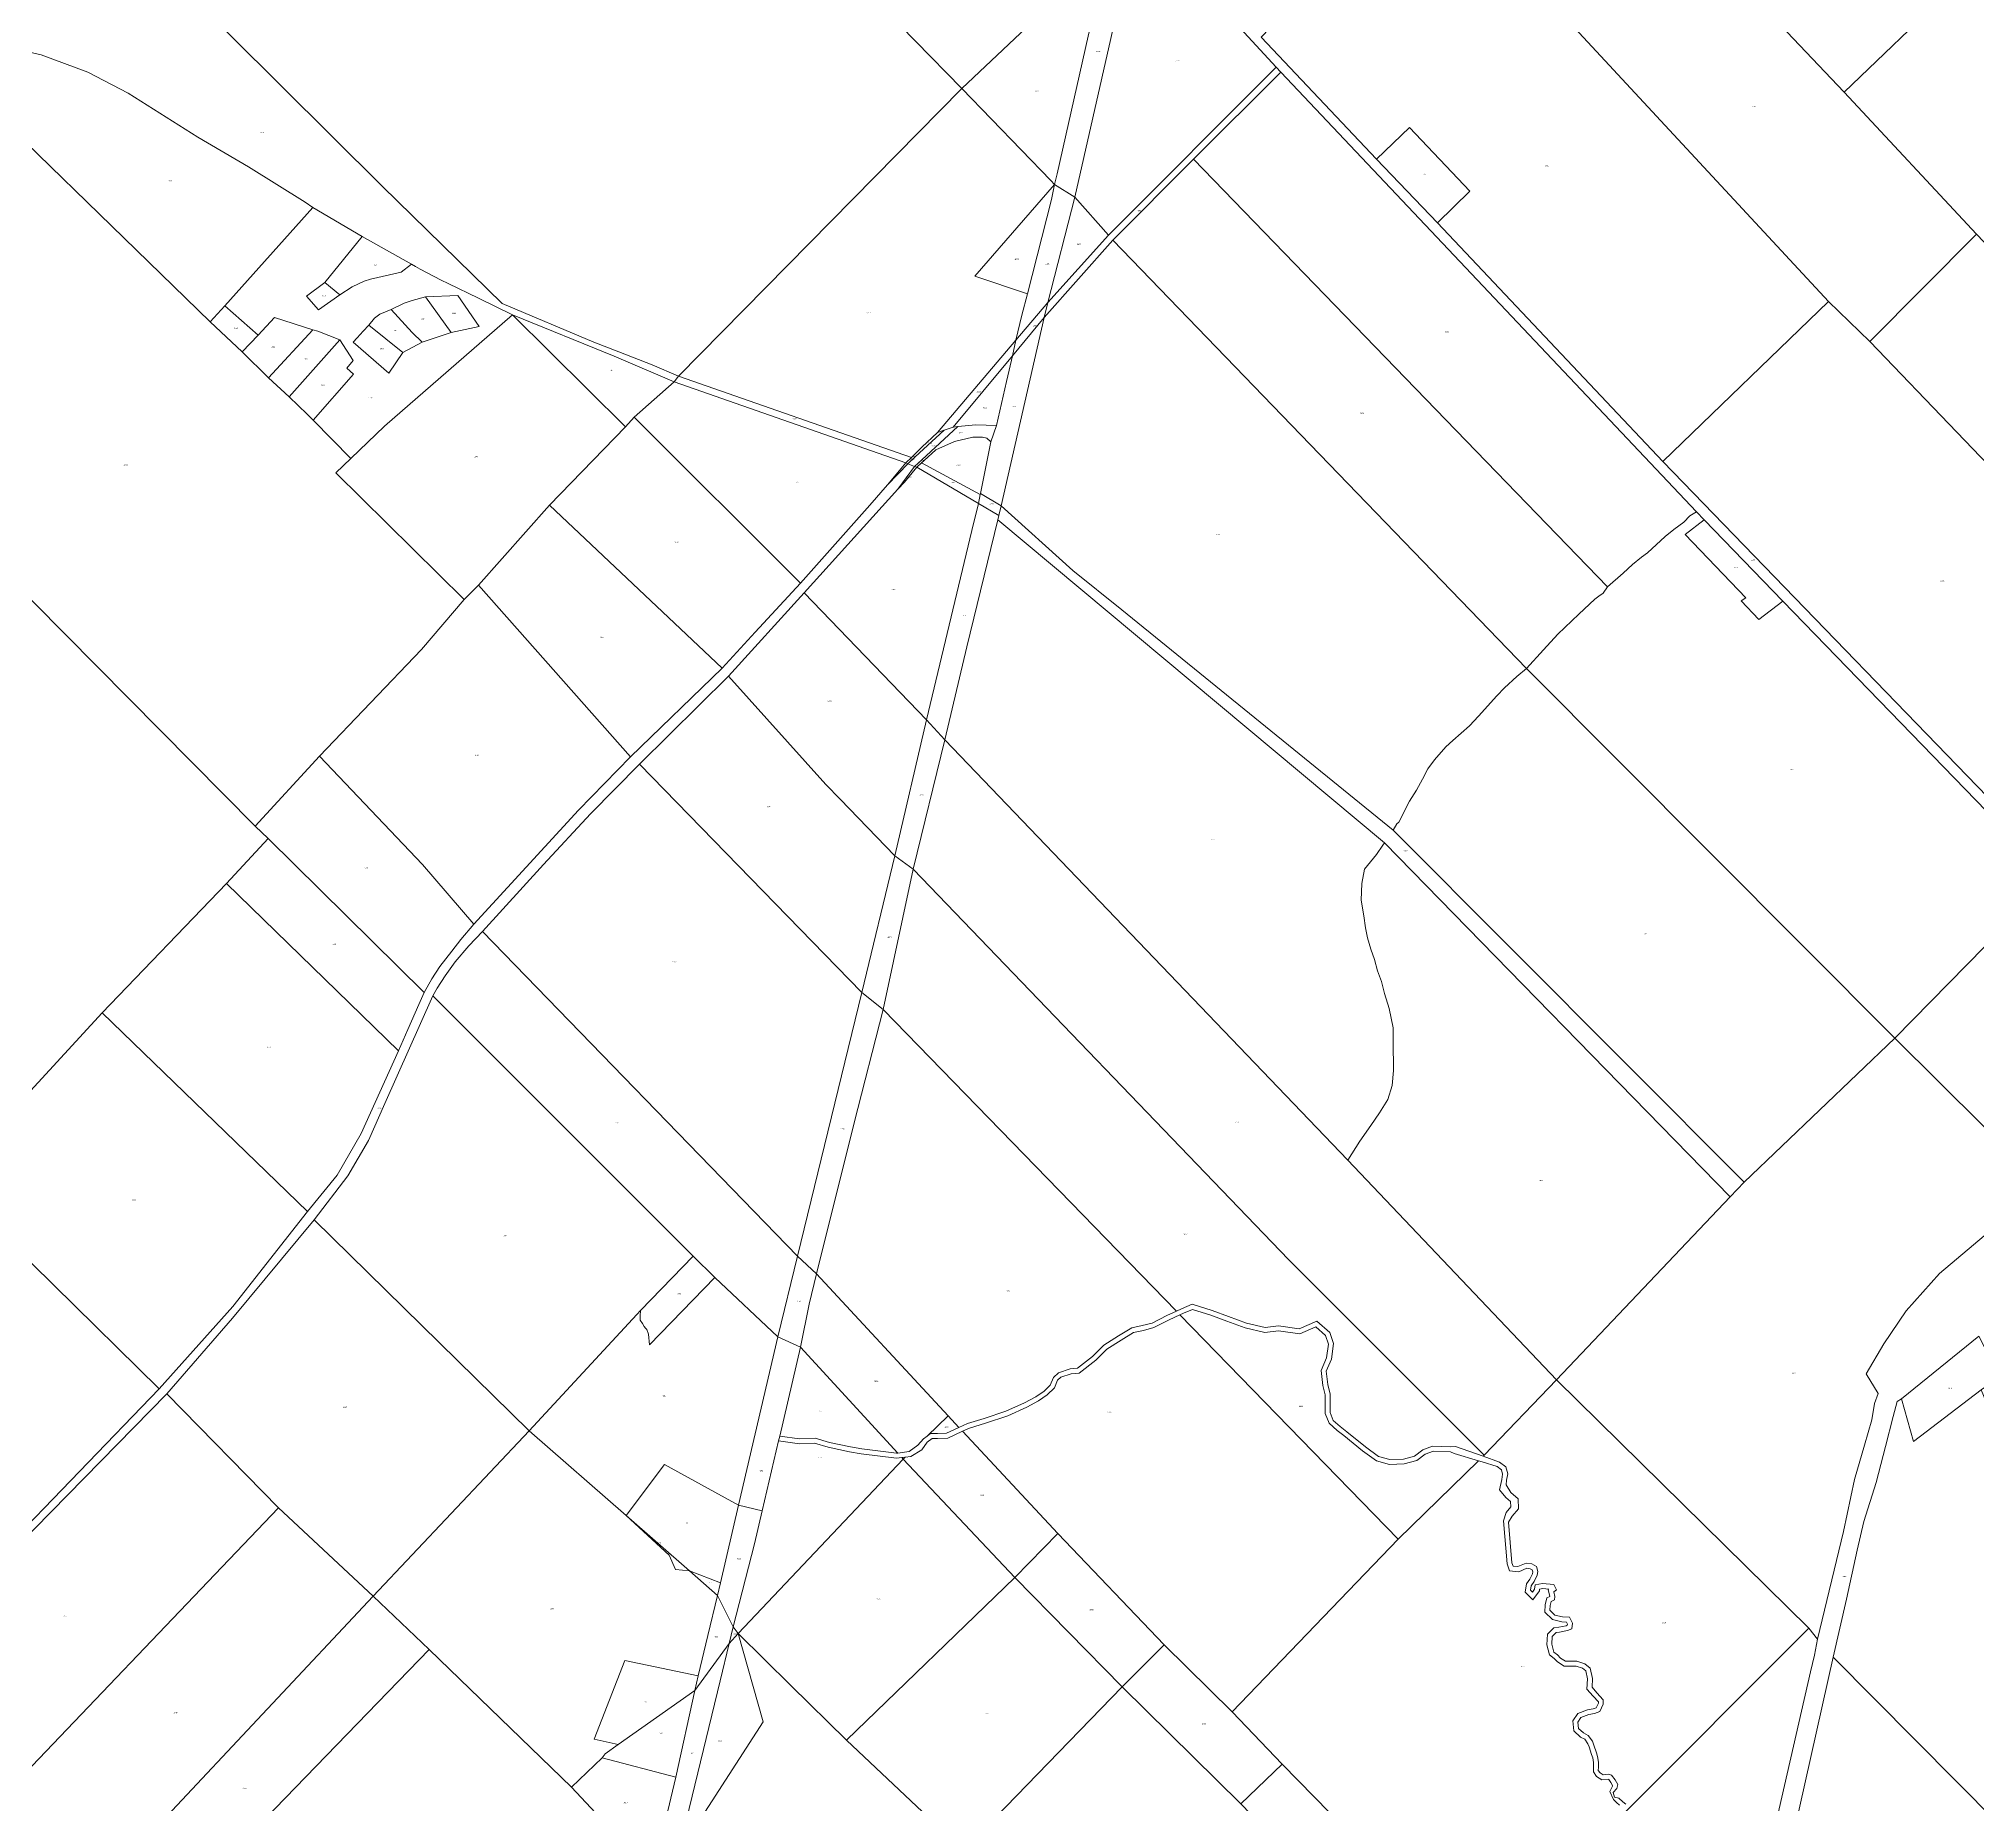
# Model space of a CAD drawing. Header units: metres. Extents: x 208626 to 229755, y 5040476 to 5064226.
# Drawn here: x 219165 to 221569, y 5051458 to 5053647 of the extents above; entities that cross this region are included whole.
import ezdxf

# ---------------------------------------------------------------- set-up
doc = ezdxf.new("R2010")
doc.units = ezdxf.units.M
doc.header["$LTSCALE"] = 0.56
doc.layers.add('6', color=7, linetype='Continuous', lineweight=13)
doc.layers.add('61', color=7, linetype='Continuous')

msp = doc.modelspace()

# ---------------------------------------------------------------- linework, layer by layer
at = {"layer": '6'}
msp.add_line((220237.1155, 5051886.0849), (220239.6075, 5051888.488), dxfattribs=at)
for points in [[(221143.6577, 5053854.7078), (221269.6537, 5053981.7095), (221533.6589, 5053705.7143), (221403.6629, 5053580.7125)], [(220194.7366, 5053703.1559), (220408.6613, 5053906.696), (220507.1268, 5053823.1729), (220491.4754, 5053756.9156), (220309.6363, 5053585.1922)], [(220680.8568, 5053648.9213), (220879.3523, 5053854.9708), (221010.8962, 5053723.4269), (221384.2487, 5053321.0575), (221178.676, 5053122.7098), (220899.6703, 5053418.7048), (220939.6691, 5053457.7054), (220864.6676, 5053536.704), (220823.6688, 5053497.7034)], [(221010.8962, 5053723.4269), (221143.6577, 5053854.7078), (221403.6629, 5053580.7125), (221567.6663, 5053404.7154), (221435.5121, 5053271.7285), (221384.2487, 5053321.0575)], [(220424.7768, 5053466.3386), (220427.9232, 5053479.2943), (220466.4332, 5053649.9647), (220491.4754, 5053756.9156), (220521.2438, 5053801.3628), (220527.9952, 5053795.0006), (220449.7385, 5053450.6708)], [(220449.7385, 5053450.6708), (220527.9952, 5053795.0006), (220622.2905, 5053706.1445), (220625.3484, 5053697.5442), (220630.1263, 5053687.0328), (220699.5251, 5053611.8213), (220491.6121, 5053403.295)], [(220309.6363, 5053585.1922), (220491.4754, 5053756.9156), (220466.4332, 5053649.9647), (220427.9232, 5053479.2943), (220424.7768, 5053466.3386), (220420.3069, 5053471.1224)], [(221403.6629, 5053580.7125), (221533.6589, 5053705.7143), (222129.6706, 5053093.7249), (221997.675, 5052954.7231), (221567.6663, 5053404.7154)], [(219026.7528, 5053637.1646), (219035.8426, 5053643.5809), (219049.1991, 5053644.3439), (219080.5179, 5053643.2254), (219111.8367, 5053639.6461), (219168.3818, 5053627.0524), (219226.1928, 5053605.6178), (219276.228, 5053579.4297), (219362.6777, 5053524.6802), (219425.4325, 5053487.9206), (219495.7249, 5053444.2654), (219505.0249, 5053437.5458), (219395.848, 5053315.8057), (219378.0473, 5053296.056)], [(220411.714, 5053301.2544), (220416.4328, 5053319.7979), (220491.6121, 5053403.295), (220699.5251, 5053611.8213), (220705.3865, 5053605.469), (220596.9535, 5053497.5381), (220497.0547, 5053397.1372)], [(220596.9535, 5053497.5381), (220705.3865, 5053605.469), (221220.6873, 5053060.2787), (221212.2875, 5053055.6122), (221205.0544, 5053047.6791), (221192.4547, 5053038.5793), (221181.6783, 5053029.7101), (221160.0223, 5053009.6468), (221152.3225, 5053004.2803), (221141.3562, 5052995.1806), (221129.6898, 5052984.2142), (221110.0904, 5052967.4147)], [(219958.6812, 5053228.6903), (220309.6363, 5053585.1922), (220420.3069, 5053471.1224), (220424.7768, 5053466.3386), (220325.9155, 5053352.6564), (220391.1647, 5053330.7952), (220383.9628, 5053304.2838), (220376.8858, 5053273.2928), (220279.6116, 5053158.9051), (220260.2535, 5053140.6224), (220249.0538, 5053129.4498), (220247.234, 5053127.6347)], [(220823.6688, 5053497.7034), (220864.6676, 5053536.704), (220939.6691, 5053457.7054), (220899.6703, 5053418.7048)], [(220497.0547, 5053397.1372), (220596.9535, 5053497.5381), (221110.0904, 5052967.4147), (221104.6806, 5052959.709), (221099.3573, 5052955.9817), (221094.4575, 5052952.2484), (221074.6247, 5052933.5823), (221048.4921, 5052908.6163), (221030.7593, 5052889.2502), (221009.7599, 5052866.1508)], [(220325.9155, 5053352.6564), (220424.7768, 5053466.3386), (220420.7253, 5053447.4662), (220391.1647, 5053330.7952)], [(220376.8858, 5053273.2928), (220383.9628, 5053304.2838), (220391.1647, 5053330.7952), (220420.7253, 5053447.4662), (220424.7768, 5053466.3386), (220449.7385, 5053450.6708), (220416.4328, 5053319.7979)], [(219395.848, 5053315.8057), (219505.0249, 5053437.5458), (219566.0988, 5053401.7735), (219519.8211, 5053344.6864), (219497.1854, 5053327.5567), (219512.1739, 5053310.7329), (219538.7861, 5053329.392), (219554.0805, 5053339.1804), (219568.7631, 5053346.5217), (219576.7162, 5053348.9688), (219614.6695, 5053357.4994), (219627.5119, 5053367.3661), (219632.2266, 5053364.6043), (219638.1391, 5053361.2395), (219664.0662, 5053347.5115), (219672.7252, 5053343.3556), (219710.5796, 5053325.1875), (219752.6806, 5053304.6869), (219594.1274, 5053166.636), (219552.2387, 5053126.3388), (219505.614, 5053173.9638), (219555.5701, 5053230.8905), (219547.1763, 5053238.5544), (219555.1939, 5053247.8958), (219538.6547, 5053273.8073), (219511.1474, 5053284.5171), (219504.9678, 5053286.1147), (219457.6124, 5053301.3727), (219437.2314, 5053279.5323)], [(220416.4328, 5053319.7979), (220449.7385, 5053450.6708), (220491.6121, 5053403.295)], [(219519.8211, 5053344.6864), (219566.0988, 5053401.7735), (219627.5119, 5053367.3661), (219614.6695, 5053357.4994), (219576.7162, 5053348.9688), (219568.7631, 5053346.5217), (219554.0805, 5053339.1804), (219538.7861, 5053329.392)], [(220358.7118, 5053067.8118), (220411.714, 5053301.2544), (220497.0547, 5053397.1372), (221009.7599, 5052866.1508), (220997.8602, 5052856.3511), (220982.6939, 5052842.3515), (220973.1275, 5052832.0851), (220950.4948, 5052807.1191), (220939.0618, 5052794.9862), (220918.5291, 5052777.02), (220909.896, 5052769.0869), (220895.663, 5052752.9873), (220887.4966, 5052741.7876), (220880.9634, 5052728.9547), (220873.497, 5052715.1884), (220864.6306, 5052701.6554), (220851.5643, 5052675.5228), (220848.9977, 5052673.4229), (220844.6896, 5052665.7055), (220508.2148, 5052939.0331), (220447.4681, 5052987.6287)], [(221435.5121, 5053271.7285), (221567.6663, 5053404.7154), (221997.675, 5052954.7231), (221866.8986, 5052821.9646)], [(219497.1854, 5053327.5567), (219519.8211, 5053344.6864), (219538.7861, 5053329.392), (219512.1739, 5053310.7329)], [(219378.0473, 5053296.056), (219395.848, 5053315.8057), (219437.2314, 5053279.5323), (219417.5543, 5053258.8117)], [(219574.4683, 5053291.7493), (219581.4858, 5053300.3548), (219588.1277, 5053305.3866), (219602.2584, 5053311.2774), (219628.381, 5053282.8865), (219640.5636, 5053270.719), (219616.5289, 5053257.9505)], [(219602.2584, 5053311.2774), (219618.5195, 5053319.073), (219628.3818, 5053322.4946), (219644.6847, 5053326.9225), (219676.6156, 5053282.7363), (219640.5636, 5053270.719), (219628.381, 5053282.8865)], [(219644.6847, 5053326.9225), (219684.9389, 5053328.5327), (219711.1654, 5053290.2471), (219676.6156, 5053282.7363)], [(220372.4678, 5053253.9478), (220376.8858, 5053273.2928), (220416.4328, 5053319.7979), (220411.714, 5053301.2544)], [(221178.676, 5053122.7098), (221384.2487, 5053321.0575), (221435.5121, 5053271.7285), (221866.8986, 5052821.9646), (221669.3241, 5052616.3012)], [(219417.5543, 5053258.8117), (219437.2314, 5053279.5323), (219457.6124, 5053301.3727), (219504.9678, 5053286.1147), (219450.339, 5053226.5808)], [(219450.339, 5053226.5808), (219504.9678, 5053286.1147), (219511.1474, 5053284.5171), (219538.6547, 5053273.8073), (219475.6881, 5053203.1095)], [(219533.6869, 5053108.6839), (219552.2387, 5053126.3388), (219594.1274, 5053166.636), (219752.6806, 5053304.6869), (219892.6832, 5053165.6894), (219798.6862, 5053068.6881), (219710.494, 5052969.4636), (219692.5861, 5052951.5557)], [(219555.3157, 5053270.8692), (219560.0596, 5053276.041), (219567.6071, 5053284.2693), (219574.4683, 5053291.7493), (219616.5289, 5053257.9505), (219599.254, 5053232.4137)], [(219752.6806, 5053304.6869), (219878.5532, 5053253.2356), (219952.94, 5053221.5523), (219903.6828, 5053177.6896), (219892.6832, 5053165.6894)], [(220332.7578, 5053082.9898), (220345.9178, 5053147.0346), (220352.6998, 5053167.3818), (220365.1348, 5053221.8348), (220368.3858, 5053236.0698), (220372.4678, 5053253.9478), (220411.714, 5053301.2544), (220358.7118, 5053067.8118)], [(219475.6881, 5053203.1095), (219538.6547, 5053273.8073), (219555.1939, 5053247.8958), (219547.1763, 5053238.5544), (219555.5701, 5053230.8905), (219505.614, 5053173.9638), (219498.2206, 5053181.5158)], [(220279.6116, 5053158.9051), (220376.8858, 5053273.2928), (220372.4678, 5053253.9478), (220298.9728, 5053165.3588), (220287.7518, 5053161.6178)], [(220298.9728, 5053165.3588), (220372.4678, 5053253.9478), (220368.3858, 5053236.0698), (220365.1348, 5053221.8348), (220352.6998, 5053167.3818), (220327.1358, 5053168.4248), (220304.6368, 5053165.9749)], [(219903.6828, 5053177.6896), (219952.94, 5053221.5523), (220240.5248, 5053120.9418), (220217.3958, 5053093.8898), (220195.731, 5053068.5513), (220109.6607, 5052971.7441)], [(219952.94, 5053221.5523), (219958.6812, 5053228.6903), (220247.234, 5053127.6347), (220240.5248, 5053120.9418)], [(219798.6862, 5053068.6881), (219892.6832, 5053165.6894), (219903.6828, 5053177.6896), (220109.6607, 5052971.7441), (220053.4016, 5052911.0219), (220012.5575, 5052866.3783)], [(220242.7318, 5053120.0498), (220251.7378, 5053128.3659), (220287.7518, 5053161.6178), (220298.9728, 5053165.3588), (220304.6368, 5053165.9749), (220260.1988, 5053124.9438), (220251.1928, 5053116.6289)], [(220260.1988, 5053124.9438), (220304.6368, 5053165.9749), (220327.1358, 5053168.4248), (220352.6998, 5053167.3818), (220345.9178, 5053147.0346), (220340.7007, 5053151.73), (220335.5138, 5053153.0386), (220330.2665, 5053153.0386), (220323.4107, 5053153.0386), (220300.7618, 5053147.5576), (220277.5195, 5053137.4054), (220262.8589, 5053123.8687)], [(220249.0538, 5053129.4498), (220260.2535, 5053140.6224), (220279.6116, 5053158.9051), (220287.7518, 5053161.6178), (220251.7378, 5053128.3659)], [(220259.6952, 5053120.9476), (220262.8589, 5053123.8687), (220277.5195, 5053137.4054), (220300.7618, 5053147.5576), (220323.4107, 5053153.0386), (220330.2665, 5053153.0386), (220335.5138, 5053153.0386), (220340.7007, 5053151.73), (220345.9178, 5053147.0346), (220332.7578, 5053082.9898), (220332.5266, 5053081.8639)], [(220217.3958, 5053093.8898), (220240.5248, 5053120.9418), (220242.7318, 5053120.0498)], [(220240.5248, 5053120.9418), (220247.234, 5053127.6347), (220249.0538, 5053129.4498), (220251.7378, 5053128.3659), (220242.7318, 5053120.0498)], [(220251.1928, 5053116.6289), (220260.1988, 5053124.9438), (220262.8589, 5053123.8687), (220259.6952, 5053120.9476), (220253.8526, 5053115.553)], [(220253.8526, 5053115.553), (220259.6952, 5053120.9476), (220332.5266, 5053081.8639), (220330.2665, 5053070.8647)], [(218828.8227, 5052458.726), (218857.1057, 5052476.0982), (218890.8382, 5052499.9763), (218920.4016, 5052523.0963), (218949.9606, 5052553.418), (218971.4436, 5052580.2719), (218991.584, 5052613.8392), (219007.5756, 5052645.1399), (219021.2868, 5052663.553), (219038.655, 5052700.0974), (219055.3318, 5052748.9906), (219062.1541, 5052797.8838), (219062.8832, 5052841.5181), (219063.987, 5052869.6129), (219060.2687, 5052906.1532), (219049.6102, 5052951.8937), (219035.6386, 5053003.5886), (219027.9542, 5053030.8333), (219001.6904, 5053106.6755), (219433.6096, 5052670.5387), (219449.5558, 5052655.2551), (219397.9955, 5052599.4665), (219244.0102, 5052439.2892), (219052.0327, 5052231.1053)], [(220114.2236, 5052960.0584), (220230.5788, 5053088.3528), (220238.4788, 5053097.0628), (220253.8526, 5053115.553), (220330.2665, 5053070.8647), (220322.2131, 5053037.3538), (220266.0959, 5052802.7048)], [(220230.5788, 5053088.3528), (220251.1928, 5053116.6289), (220253.8526, 5053115.553), (220238.4788, 5053097.0628)], [(220266.0959, 5052802.7048), (220322.2131, 5053037.3538), (220330.2665, 5053070.8647), (220355.8008, 5053055.9318), (220354.4988, 5053050.6146), (220315.8462, 5052892.8206), (220288.5295, 5052777.6627)], [(220330.2665, 5053070.8647), (220332.5266, 5053081.8639), (220332.7578, 5053082.9898), (220358.7118, 5053067.8118), (220355.8008, 5053055.9318)], [(219710.494, 5052969.4636), (219798.6862, 5053068.6881), (220012.5575, 5052866.3783), (219899.0496, 5052756.7907)], [(220288.5295, 5052777.6627), (220315.8462, 5052892.8206), (220354.4988, 5053050.6146), (220833.7487, 5052650.1235), (220831.5398, 5052646.9776), (220823.8824, 5052635.6429), (220808.854, 5052617.5052), (220805.7235, 5052599.5046), (220804.9409, 5052579.1561), (220808.0714, 5052559.5903), (220810.4193, 5052544.7202), (220812.7672, 5052532.1981), (220816.6804, 5052518.1107), (220821.3762, 5052505.5885), (220825.2893, 5052491.5011), (220829.9851, 5052478.1963), (220833.8983, 5052463.3263), (220839.3767, 5052444.5431), (220844.6958, 5052420.706), (220844.6962, 5052403.7061), (220844.8552, 5052367.845), (220843.2899, 5052349.0617), (220837.8115, 5052331.8438), (220827.6372, 5052315.4085), (220816.6804, 5052299.7558), (220803.3756, 5052280.19), (220788.5055, 5052256.7109)], [(220354.4988, 5053050.6146), (220355.8008, 5053055.9318), (220358.7118, 5053067.8118), (220447.4681, 5052987.6287), (220508.2148, 5052939.0331), (220844.6896, 5052665.7055), (221279.5134, 5052229.3649), (221262.1918, 5052211.122), (220833.7487, 5052650.1235)], [(221206.4388, 5053032.1879), (221230.292, 5053050.3618), (221327.6743, 5052949.8147), (221297.6965, 5052926.8905), (221275.9989, 5052949.8645), (221281.7424, 5052953.6935)], [(219513.5066, 5052757.3233), (219639.6917, 5052889.686), (219692.5861, 5052951.5557), (219710.494, 5052969.4636), (219899.0496, 5052756.7907), (219834.455, 5052690.4782), (219704.8015, 5052549.1237), (219641.0612, 5052623.3375)], [(220020.6002, 5052856.7973), (220114.2236, 5052960.0584), (220266.0959, 5052802.7048), (220226.5853, 5052634.1155), (220159.0094, 5052704.213), (220140.9685, 5052722.323)], [(219909.9722, 5052747.6453), (220020.6002, 5052856.7973), (220140.9685, 5052722.323), (220159.0094, 5052704.213), (220226.5853, 5052634.1155), (220185.7372, 5052464.6712)], [(220844.6896, 5052665.7055), (220848.9977, 5052673.4229), (220851.5643, 5052675.5228), (220864.6306, 5052701.6554), (220873.497, 5052715.1884), (220880.9634, 5052728.9547), (220887.4966, 5052741.7876), (220895.663, 5052752.9873), (220909.896, 5052769.0869), (220918.5291, 5052777.02), (220939.0618, 5052794.9862), (220950.4948, 5052807.1191), (220973.1275, 5052832.0851), (220982.6939, 5052842.3515), (220997.8602, 5052856.3511), (221009.7599, 5052866.1508), (221466.6922, 5052407.7158), (221279.5134, 5052229.3649)], [(220226.5853, 5052634.1155), (220266.0959, 5052802.7048), (220288.5295, 5052777.6627), (220249.4012, 5052617.4972)], [(219433.6096, 5052670.5387), (219513.5066, 5052757.3233), (219641.0612, 5052623.3375), (219704.8015, 5052549.1237), (219688.6539, 5052530.1265), (219677.2555, 5052515.8785), (219662.4347, 5052496.8103), (219652.7155, 5052481.4778), (219643.3532, 5052464.4053), (219449.5558, 5052655.2551)], [(220249.4012, 5052617.4972), (220288.5295, 5052777.6627), (220788.5055, 5052256.7109), (221047.0942, 5051984.3826), (220957.3833, 5051890.9763), (220715.2559, 5052133.1037)], [(219715.6533, 5052540.1021), (219791.2392, 5052623.2131), (219849.1809, 5052685.9042), (219909.9722, 5052747.6453), (220185.7372, 5052464.6712), (220105.9304, 5052137.5223)], [(219397.9955, 5052599.4665), (219449.5558, 5052655.2551), (219643.3532, 5052464.4053), (219636.7445, 5052449.5357), (219622.9763, 5052418.6951), (219611.3449, 5052392.2102)], [(220788.5055, 5052256.7109), (220803.3756, 5052280.19), (220816.6804, 5052299.7558), (220827.6372, 5052315.4085), (220837.8115, 5052331.8438), (220843.2899, 5052349.0617), (220844.8552, 5052367.845), (220844.6962, 5052403.7061), (220844.6958, 5052420.706), (220839.3767, 5052444.5431), (220833.8983, 5052463.3263), (220829.9851, 5052478.1963), (220825.2893, 5052491.5011), (220821.3762, 5052505.5885), (220816.6804, 5052518.1107), (220812.7672, 5052532.1981), (220810.4193, 5052544.7202), (220808.0714, 5052559.5903), (220804.9409, 5052579.1561), (220805.7235, 5052599.5046), (220808.854, 5052617.5052), (220823.8824, 5052635.6429), (220831.5398, 5052646.9776), (220833.7487, 5052650.1235), (221262.1918, 5052211.122), (221047.0942, 5051984.3826)], [(220185.7372, 5052464.6712), (220226.5853, 5052634.1155), (220249.4012, 5052617.4972), (220212.3596, 5052443.2454)], [(219244.0102, 5052439.2892), (219397.9955, 5052599.4665), (219611.3449, 5052392.2102), (219565.1502, 5052289.8253), (219535.1563, 5052237.8708), (219498.6811, 5052192.9248)], [(221466.6922, 5052407.7158), (221622.904, 5052566.9629), (221631.6456, 5052558.7237), (221649.6877, 5052541.7185), (221701.9757, 5052562.5841), (221755.0576, 5052506.3277), (221759.7097, 5052493.9174), (221761.5668, 5052484.0129), (221760.9477, 5052472.2513), (221756.6891, 5052459.7203), (221751.2611, 5052450.4154), (221744.0133, 5052437.3002), (221630.8082, 5052244.7135)], [(219653.9103, 5052460.2028), (219659.1257, 5052469.7873), (219669.0525, 5052484.9533), (219681.7368, 5052502.3252), (219698.5571, 5052522.1787), (219715.6533, 5052540.1021), (220105.9304, 5052137.5223), (220081.8116, 5052037.7202), (220003.5482, 5052111.0921), (219976.533, 5052137.5377)], [(219506.7753, 5052182.4602), (219548.6103, 5052237.0248), (219573.9618, 5052281.0137), (219594.3386, 5052326.7239), (219653.9103, 5052460.2028), (219976.533, 5052137.5377), (219911.5213, 5052070.073), (219906.8651, 5052065.1293), (219773.243, 5051921.1322)], [(220105.9304, 5052137.5223), (220185.7372, 5052464.6712), (220212.3596, 5052443.2454), (220176.3615, 5052302.905), (220129.4074, 5052115.6104)], [(219052.0327, 5052231.1053), (219244.0102, 5052439.2892), (219498.6811, 5052192.9248), (219406.0095, 5052075.2391), (219314.5444, 5051973.2755)], [(221047.0942, 5051984.3826), (221262.1918, 5052211.122), (221279.5134, 5052229.3649), (221466.6922, 5052407.7158), (221630.8082, 5052244.7135), (221620.2901, 5052229.3649), (221612.9996, 5052216.5919), (221598.1428, 5052193.0688), (221585.2744, 5052169.4839), (221521.7014, 5052116.096), (221480.6862, 5052069.954), (221452.7731, 5052028.9388), (221431.1262, 5051991.9112), (221445.8304, 5051967.2268), (221441.3451, 5051955.0525), (221438.1551, 5051934.726), (221428.7691, 5051903.4392), (221416.3557, 5051860.8615), (221402.8234, 5051796.361), (221370.4734, 5051662.8529), (221359.938, 5051676.6094)], [(218732.6258, 5051889.0319), (218832.6328, 5052000.1963), (219052.0327, 5052231.1053), (219314.5444, 5051973.2755), (219116.7768, 5051768.2539), (219008.5513, 5051656.2516), (218919.5758, 5051569.4048), (218894.8678, 5051603.6389), (218868.9318, 5051639.5748), (218821.9488, 5051709.7448), (218792.0498, 5051756.1178), (218774.9648, 5051789.0678), (218760.9308, 5051815.3049), (218746.8968, 5051848.2548)], [(219323.9842, 5051966.9185), (219405.5315, 5052060.9278), (219506.7753, 5052182.4602), (219773.243, 5051921.1322), (219579.7897, 5051716.2028), (219462.7192, 5051825.6856)], [(219910.8297, 5052058.3157), (219911.0603, 5052063.618), (219911.5213, 5052070.073), (219976.533, 5052137.5377), (220003.5482, 5052111.0921), (219922.7114, 5052027.6924), (219921.4344, 5052040.7949), (219919.129, 5052046.5583), (219917.7458, 5052048.1721), (219915.9015, 5052050.4774), (219914.0572, 5052054.166)], [(220081.8116, 5052037.7202), (220105.9304, 5052137.5223), (220129.4074, 5052115.6104), (220120.5383, 5052078.0472), (220109.664, 5052024.6498)], [(219773.243, 5051921.1322), (219906.8651, 5052065.1293), (219911.5213, 5052070.073), (219911.0603, 5052063.618), (219910.8297, 5052058.3157), (219914.0572, 5052054.166), (219915.9015, 5052050.4774), (219917.7458, 5052048.1721), (219919.129, 5052046.5583), (219921.4344, 5052040.7949), (219922.7114, 5052027.6924), (220003.5482, 5052111.0921), (220081.8116, 5052037.7202), (220032.9688, 5051828.8877), (219940.9838, 5051879.2191), (219893.5612, 5051815.9863)], [(220310.5428, 5051920.5564), (220319.0954, 5051924.5221), (220339.2845, 5051930.7324), (220366.5862, 5051939.7031), (220390.3001, 5051950.2634), (220404.7135, 5051958.1185), (220415.717, 5051965.6406), (220424.629, 5051974.3329), (220428.37, 5051983.7662), (220432.6791, 5051987.5796), (220445.2609, 5051991.8222), (220455.3738, 5051992.6306), (220475.821, 5052008.5033), (220489.7354, 5052022.4054), (220507.2548, 5052033.6601), (220522.7162, 5052043.1665), (220534.8486, 5052045.5236), (220547.9797, 5052048.9964), (220566.6144, 5052058.5112), (220580.2232, 5052064.9018), (220850.7117, 5051786.7074), (220644.7184, 5051572.7047), (220560.7168, 5051655.7032), (220428.7141, 5051793.7008)], [(220580.2232, 5052064.9018), (220584.4926, 5052066.9067), (220595.5749, 5052071.5453), (220618.2927, 5052064.4378), (220638.1406, 5052056.9071), (220660.9974, 5052048.6961), (220685.4458, 5052042.7906), (220702.187, 5052045.1066), (220728.8595, 5052041.4395), (220748.8399, 5052049.9296), (220760.6856, 5052039.4092), (220764.4642, 5052028.6794), (220762.0144, 5052011.5457), (220755.1026, 5051995.7817), (220757.3777, 5051977.3118), (220760.3052, 5051965.8561), (220760.1007, 5051952.5679), (220760.1007, 5051942.7272), (220765.1261, 5051930.4886), (220774.9426, 5051921.546), (220783.4207, 5051915.1287), (220806.4812, 5051896.382), (220823.7066, 5051883.743), (220839.8402, 5051879.4253), (220858.1449, 5051879.9795), (220873.8721, 5051884.2649), (220884.2151, 5051892.0155), (220894.4596, 5051895.8551), (220915.7116, 5051895.1313), (220920.2715, 5051893.0377), (220950.179, 5051883.9343), (220850.7117, 5051786.7074)], [(220032.9688, 5051828.8877), (220081.8116, 5052037.7202), (220109.664, 5052024.6498), (220083.9338, 5051914.6518), (220082.5336, 5051908.666), (220062.2693, 5051822.0348)], [(221474.7035, 5051960.7169), (221570.7315, 5052038.546), (221582.725, 5052015.0849), (221598.6112, 5051989.4145), (221573.7026, 5051971.7184), (221489.7048, 5051907.7172)], [(218927.5083, 5051557.8119), (219019.104, 5051647.3163), (219139.8562, 5051778.8645), (219323.9842, 5051966.9185), (219462.7192, 5051825.6856), (219086.6137, 5051432.2604), (219086.2841, 5051431.9156), (219030.73, 5051494.6796), (218992.1868, 5051461.4048), (218979.1508, 5051480.8348)], [(221390.0847, 5051640.4418), (221406.7444, 5051712.2064), (221419.7687, 5051773.2539), (221427.9846, 5051808.6849), (221443.2674, 5051857.017), (221454.801, 5051901.8698), (221464.4123, 5051939.0336), (221469.5383, 5051957.6155), (221474.7035, 5051960.7169), (221489.7048, 5051907.7172), (221573.7026, 5051971.7184), (221587.7034, 5051937.7187), (221616.7137, 5051964.0277), (222496.0053, 5051112.875), (222204.8764, 5050819.0202)], [(219579.7897, 5051716.2028), (219773.243, 5051921.1322), (219893.5612, 5051815.9863), (219946.8763, 5051767.1382), (219954.8964, 5051749.0463), (219972.0514, 5051747.3939), (220006.8052, 5051717.0227), (219994.8058, 5051667.46), (219982.8064, 5051617.3757), (219891.9295, 5051636.3609), (219853.9723, 5051538.9924), (219883.6779, 5051532.3911), (219867.7243, 5051520.6927), (219863.7245, 5051515.6926), (219825.8079, 5051479.3007), (219649.3148, 5051650.049)], [(219893.5612, 5051815.9863), (219940.9838, 5051879.2191), (220032.9688, 5051828.8877), (220010.454, 5051732.6237), (219972.0514, 5051747.3939)], [(220032.4607, 5051669.7355), (220237.1155, 5051886.0849), (220375.2993, 5051739.341), (220166.7221, 5051537.6973), (220097.8691, 5051605.4101)], [(220235.3975, 5051887.9527), (220239.6075, 5051888.488), (220237.1155, 5051886.0849)], [(219085.4738, 5051348.9587), (219126.1463, 5051388.2525), (219086.6137, 5051432.2604), (219462.7192, 5051825.6856), (219579.7897, 5051716.2028), (219187.0251, 5051296.9258), (219183.6293, 5051301.8312), (219141.6181, 5051362.5743), (219100.0466, 5051331.3017)], [(220006.8052, 5051717.0227), (220010.454, 5051732.6237), (220032.9688, 5051828.8877), (220062.2693, 5051822.0348), (220052.7158, 5051781.1928), (220026.1758, 5051678.1629)], [(219893.5612, 5051815.9863), (219972.0514, 5051747.3939), (219954.8964, 5051749.0463), (219946.8763, 5051767.1382)], [(220375.2993, 5051739.341), (220428.7141, 5051793.7008), (220560.7168, 5051655.7032), (220508.7184, 5051603.7025)], [(219972.0514, 5051747.3939), (220010.454, 5051732.6237), (220006.8052, 5051717.0227)], [(220166.7221, 5051537.6973), (220375.2993, 5051739.341), (220508.7184, 5051603.7025), (220311.7784, 5051400.9184)], [(219187.0251, 5051296.9258), (219579.7897, 5051716.2028), (219649.3148, 5051650.049), (219241.3629, 5051229.0401)], [(219978.6327, 5051599.1158), (219982.8064, 5051617.3757), (219994.8058, 5051667.46), (220006.8052, 5051717.0227), (220026.1758, 5051678.1629), (220021.2638, 5051657.5238)], [(220021.2638, 5051657.5238), (220026.1758, 5051678.1629), (220032.4607, 5051669.7355)], [(219926.9833, 5051373.7363), (219955.1557, 5051491.6432), (219978.6327, 5051599.1158), (220021.2638, 5051657.5238), (220010.1908, 5051610.9948), (219950.9988, 5051367.7228), (219948.3111, 5051357.5142)], [(219950.9988, 5051367.7228), (220010.1908, 5051610.9948), (220021.2638, 5051657.5238), (220032.4607, 5051669.7355), (220063.4945, 5051560.4802), (219987.3966, 5051442.6031)], [(219950.9988, 5051367.7228), (219987.3966, 5051442.6031), (220063.4945, 5051560.4802), (220032.4607, 5051669.7355), (220097.8691, 5051605.4101), (220166.7221, 5051537.6973), (220311.7784, 5051400.9184), (220227.2521, 5051302.9418), (220111.5253, 5051190.7243), (220024.7114, 5051293.5731), (220042.841, 5051344.9403)], [(220508.7184, 5051603.7025), (220560.7168, 5051655.7032), (220644.7184, 5051572.7047), (220706.7196, 5051507.7058), (220655.7212, 5051458.7051)], [(219234.7408, 5051221.7925), (219241.3629, 5051229.0401), (219649.3148, 5051650.049), (219825.8079, 5051479.3007), (219915.8078, 5051383.2373), (219875.0474, 5051337.2229), (219474.7141, 5050951.6462), (219460.7406, 5050965.6875)], [(219853.9723, 5051538.9924), (219891.9295, 5051636.3609), (219982.8064, 5051617.3757), (219978.6327, 5051599.1158), (219883.6779, 5051532.3911)], [(219863.7245, 5051515.6926), (219867.7243, 5051520.6927), (219883.6779, 5051532.3911), (219978.6327, 5051599.1158), (219955.1557, 5051491.6432)], [(219825.8079, 5051479.3007), (219863.7245, 5051515.6926), (219955.1557, 5051491.6432), (219926.9833, 5051373.7363), (219915.8078, 5051383.2373)], [(220655.7212, 5051458.7051), (220706.7196, 5051507.7058), (220884.746, 5051326.296), (220862.9839, 5051329.4523), (220851.4412, 5051332.874), (220827.1727, 5051338.3375), (220815.5033, 5051339.7315), (220792.9179, 5051337.4973), (220786.3432, 5051327.2024), (220785.19, 5051325.3967), (220777.7236, 5051332.7073)]]:
    msp.add_lwpolyline(points, close=True, dxfattribs=at)
for points in [[(219214.6709, 5053838.6771), (219591.6777, 5053463.684), (219739.6803, 5053318.6866), (219853.6808, 5053270.6886), (219884.6809, 5053258.6891), (219925.681, 5053242.6898), (219958.6812, 5053228.6903), (219952.94, 5053221.5523), (219878.5532, 5053253.2356), (219752.6806, 5053304.6869), (219710.5796, 5053325.1875), (219672.7252, 5053343.3556), (219664.0662, 5053347.5115), (219638.1391, 5053361.2395), (219632.2266, 5053364.6043), (219627.5119, 5053367.3661), (219566.0988, 5053401.7735), (219505.0249, 5053437.5458), (219495.7249, 5053444.2654), (219425.4325, 5053487.9206), (219362.6777, 5053524.6802), (219276.228, 5053579.4297), (219226.1928, 5053605.6178), (219168.3818, 5053627.0524), (219111.8367, 5053639.6461)], [(220194.7366, 5053703.1559), (220309.6363, 5053585.1922), (219958.6812, 5053228.6903), (219925.681, 5053242.6898), (219884.6809, 5053258.6891), (219853.6808, 5053270.6886), (219739.6803, 5053318.6866), (219591.6777, 5053463.684), (219214.6709, 5053838.6771)], [(220680.8568, 5053648.9213), (220823.6688, 5053497.7034), (220899.6703, 5053418.7048), (221178.676, 5053122.7098), (221669.3241, 5052616.3012), (221659.7108, 5052606.9871), (221327.6743, 5052949.8147), (221230.292, 5053050.3618), (221220.6873, 5053060.2787), (220705.3865, 5053605.469), (220699.5251, 5053611.8213), (220630.1263, 5053687.0328)], [(219026.7528, 5053637.1646), (219378.0473, 5053296.056), (219417.5543, 5053258.8117), (219450.339, 5053226.5808), (219475.6881, 5053203.1095), (219498.2206, 5053181.5158), (219505.614, 5053173.9638), (219552.2387, 5053126.3388), (219533.6869, 5053108.6839), (219692.5861, 5052951.5557), (219639.6917, 5052889.686), (219513.5066, 5052757.3233), (219433.6096, 5052670.5387), (219001.6904, 5053106.6755)], [(219116.7768, 5051768.2539), (219314.5444, 5051973.2755), (219406.0095, 5052075.2391), (219498.6811, 5052192.9248), (219535.1563, 5052237.8708), (219565.1502, 5052289.8253), (219611.3449, 5052392.2102), (219622.9763, 5052418.6951), (219636.7445, 5052449.5357), (219643.3532, 5052464.4053), (219652.7155, 5052481.4778), (219662.4347, 5052496.8103), (219677.2555, 5052515.8785), (219688.6539, 5052530.1265), (219704.8015, 5052549.1237), (219834.455, 5052690.4782), (219899.0496, 5052756.7907), (220012.5575, 5052866.3783), (220053.4016, 5052911.0219), (220109.6607, 5052971.7441), (220195.731, 5053068.5513), (220217.3958, 5053093.8898), (220242.7318, 5053120.0498), (220251.1928, 5053116.6289), (220230.5788, 5053088.3528), (220114.2236, 5052960.0584), (220020.6002, 5052856.7973), (219909.9722, 5052747.6453), (219849.1809, 5052685.9042), (219791.2392, 5052623.2131), (219715.6533, 5052540.1021), (219698.5571, 5052522.1787), (219681.7368, 5052502.3252), (219669.0525, 5052484.9533), (219659.1257, 5052469.7873), (219653.9103, 5052460.2028), (219594.3386, 5052326.7239), (219573.9618, 5052281.0137)], [(221622.904, 5052566.9629), (221466.6922, 5052407.7158), (221009.7599, 5052866.1508), (221030.7593, 5052889.2502), (221048.4921, 5052908.6163), (221074.6247, 5052933.5823), (221094.4575, 5052952.2484), (221099.3573, 5052955.9817), (221104.6806, 5052959.709), (221110.0904, 5052967.4147), (221129.6898, 5052984.2142), (221141.3562, 5052995.1806), (221152.3225, 5053004.2803), (221160.0223, 5053009.6468), (221181.6783, 5053029.7101), (221192.4547, 5053038.5793), (221205.0544, 5053047.6791), (221212.2875, 5053055.6122), (221220.6873, 5053060.2787), (221230.292, 5053050.3618), (221206.4388, 5053032.1879), (221281.7424, 5052953.6935), (221275.9989, 5052949.8645), (221297.6965, 5052926.8905), (221327.6743, 5052949.8147), (221659.7108, 5052606.9871)], [(220212.3596, 5052443.2454), (220249.4012, 5052617.4972), (220715.2559, 5052133.1037), (220957.3833, 5051890.9763), (220955.9097, 5051889.5359)], [(220129.4074, 5052115.6104), (220176.3615, 5052302.905), (220212.3596, 5052443.2454), (220575.71, 5052069.5437)], [(220955.9097, 5051889.5359), (220922.0122, 5051901.5079), (220915.6935, 5051901.2554), (220893.4515, 5051902.013), (220881.2465, 5051897.4386), (220871.1365, 5051889.8627), (220857.2353, 5051886.0748), (220840.5538, 5051885.5697), (220826.3998, 5051889.3577), (220810.2239, 5051901.2265), (220787.1989, 5051919.9444), (220778.8582, 5051926.2577), (220770.2647, 5051934.0861), (220766.2207, 5051943.9348), (220766.2207, 5051952.5208), (220766.4371, 5051966.5793), (220763.404, 5051978.4482), (220761.3821, 5051994.8627), (220767.9546, 5052009.8529), (220770.7348, 5052029.2978), (220765.9325, 5052042.9344), (220750.0093, 5052057.0761), (220728.0202, 5052047.7325), (220702.1844, 5052051.2845), (220685.7556, 5052049.0117), (220662.7555, 5052054.5674), (220640.2608, 5052062.6484), (220620.2936, 5052070.2243), (220595.2714, 5052078.0527), (220582.0093, 5052072.5017), (220575.71, 5052069.5437), (220212.3596, 5052443.2454)], [(219573.9618, 5052281.0137), (219548.6103, 5052237.0248), (219506.7753, 5052182.4602), (219405.5315, 5052060.9278), (219323.9842, 5051966.9185), (219139.8562, 5051778.8645), (219019.104, 5051647.3163), (218927.5083, 5051557.8119), (218920.1859, 5051568.5132), (218919.5758, 5051569.4048)], [(221217.4701, 5050990.9977), (221255.3509, 5051156.7501), (221258.5071, 5051170.5605), (221361.744, 5051622.287), (221366.8789, 5051642.8267), (221370.4734, 5051662.8529), (221402.8234, 5051796.361), (221416.3557, 5051860.8615), (221428.7691, 5051903.4392), (221438.1551, 5051934.726), (221441.3451, 5051955.0525), (221445.8304, 5051967.2268), (221431.1262, 5051991.9112), (221452.7731, 5052028.9388), (221480.6862, 5052069.954), (221521.7014, 5052116.096), (221585.2744, 5052169.4839)], [(220109.664, 5052024.6498), (220120.5383, 5052078.0472), (220129.4074, 5052115.6104), (220292.7113, 5051939.6984), (220266.5915, 5051914.51)], [(220575.71, 5052069.5437), (220563.9214, 5052064.0078), (220545.7808, 5052054.7453), (220533.4811, 5052051.4923), (220520.4577, 5052048.9622), (220503.9979, 5052038.8418), (220485.8747, 5052027.1993), (220471.7661, 5052013.103), (220453.0646, 5051998.5855), (220444.0207, 5051997.8626), (220429.5504, 5051992.9831), (220423.2197, 5051987.3807), (220419.4213, 5051977.8025), (220411.8244, 5051970.3929), (220401.5142, 5051963.3448), (220387.5866, 5051955.7544), (220364.3804, 5051945.4202), (220337.4295, 5051936.5648), (220316.8983, 5051930.2492), (220306.1544, 5051925.2674), (220292.7113, 5051939.6984), (220129.4074, 5052115.6104)], [(221570.7315, 5052038.546), (221474.7035, 5051960.7169), (221469.5383, 5051957.6155), (221464.4123, 5051939.0336), (221454.801, 5051901.8698), (221443.2674, 5051857.017), (221427.9846, 5051808.6849), (221419.7687, 5051773.2539), (221406.7444, 5051712.2064), (221390.0847, 5051640.4418), (221273.2689, 5051117.7924), (221270.8464, 5051106.9537), (221239.6922, 5050967.5656), (221239.6403, 5050967.3338), (221239.6344, 5050967.34)], [(220083.9338, 5051914.6518), (220109.664, 5052024.6498), (220230.3173, 5051893.476)], [(220266.5915, 5051914.51), (220262.3475, 5051911.2932), (220255.0104, 5051903.4715), (220244.5833, 5051895.29), (220230.3173, 5051893.476), (220109.664, 5052024.6498)], [(220955.9097, 5051889.5359), (220957.3833, 5051890.9763), (221047.0942, 5051984.3826), (221359.938, 5051676.6094), (221124.9536, 5051441.3639)], [(220266.5915, 5051914.51), (220292.7113, 5051939.6984), (220306.1544, 5051925.2674)], [(220239.6075, 5051888.488), (220246.6049, 5051889.3778), (220260.2147, 5051897.3972), (220266.8302, 5051907.0116), (220272.8502, 5051911.5745), (220279.6671, 5051911.5745), (220292.4096, 5051912.1483), (220310.5428, 5051920.5564), (220428.7141, 5051793.7008), (220375.2993, 5051739.341), (220237.1155, 5051886.0849)], [(220306.1544, 5051925.2674), (220290.9293, 5051918.2078), (220279.5294, 5051917.6945), (220270.7929, 5051917.6945), (220266.5915, 5051914.51)], [(220026.1758, 5051678.1629), (220052.7158, 5051781.1928), (220062.2693, 5051822.0348), (220082.5336, 5051908.666)], [(220082.5336, 5051908.666), (220108.3077, 5051905.1543), (220127.0106, 5051906.0037), (220144.0247, 5051900.7087), (220170.6439, 5051895.0941), (220184.8622, 5051892.7264), (220228.5602, 5051887.0833), (220235.3975, 5051887.9527), (220237.1155, 5051886.0849), (220032.4607, 5051669.7355), (220026.1758, 5051678.1629)], [(220230.3173, 5051893.476), (220228.5662, 5051893.2533), (220185.7571, 5051898.7817), (220171.7786, 5051901.1094), (220145.5689, 5051906.6377), (220127.8047, 5051912.1661), (220108.5842, 5051911.2932), (220083.9338, 5051914.6518)], [(220644.7184, 5051572.7047), (220850.7117, 5051786.7074), (220950.179, 5051883.9343), (220954.8107, 5051882.5245), (220973.4398, 5051876.8541), (220978.8323, 5051872.8343), (220980.2501, 5051867.3249), (220979.1755, 5051860.6675), (220976.4303, 5051847.7643), (220984.0567, 5051838.5116), (220990.1851, 5051833.4771), (220990.4575, 5051826.9459), (220984.7376, 5051819.8703), (220981.3576, 5051809.3395), (220985.7693, 5051756.2395), (220988.6507, 5051747.6039), (221000.1225, 5051746.4576), (221010.3407, 5051750.777), (221014.2417, 5051750.2038), (221016.8881, 5051748.6538), (221017.6051, 5051746.1862), (221017.2, 5051743.8587), (221014.0343, 5051737.3662), (221009.6694, 5051731.3984), (221008.2228, 5051721.2814), (221017.81, 5051711.703), (221025.7946, 5051722.53), (221026.064, 5051724.9531), (221030.1056, 5051725.6405), (221037.65, 5051724.985), (221036.6647, 5051724.3287), (221038.7411, 5051715.7339), (221034.9341, 5051713.9227), (221032.9419, 5051705.2967), (221032.6269, 5051696.4888), (221041.9246, 5051687.1209), (221053.4813, 5051684.4185), (221059.2495, 5051684.0256), (221060.5004, 5051681.5259), (221060.3733, 5051680.0028)], [(220993.2019, 5051753.2996), (220991.8074, 5051757.479), (220987.6188, 5051807.8935), (220992.001, 5051815.2573), (220999.9687, 5051824.4122), (220999.5704, 5051836.9505), (220990.3192, 5051844.5573), (220984.4737, 5051853.9753), (220985.232, 5051859.7835), (220986.4957, 5051867.612), (220984.221, 5051876.4505), (220976.3533, 5051882.3156), (220955.9097, 5051889.5359)], [(221091.6469, 5051613.9779), (221088.8582, 5051626.9143), (221082.0858, 5051632.2879), (221072.3252, 5051635.4721), (221058.3817, 5051635.4721), (221052.0076, 5051639.4526), (221048.2229, 5051643.2339), (221043.8406, 5051646.8163), (221041.0462, 5051656.4582), (221041.8428, 5051666.2102), (221046.6235, 5051670.9867), (221050.8065, 5051671.5837), (221060.5671, 5051673.5739), (221066.1444, 5051675.5641), (221066.742, 5051682.7288), (221063.1565, 5051689.8936), (221054.392, 5051690.4907), (221045.0299, 5051692.6799), (221038.8377, 5051698.9189), (221039.037, 5051704.4914), (221040.2321, 5051709.6659), (221044.4151, 5051711.6561), (221045.0126, 5051715.8355), (221043.6183, 5051721.6071), (221047.2038, 5051723.9953), (221043.5976, 5051730.6113), (221029.8533, 5051731.8054), (221020.4913, 5051730.2133), (221019.8937, 5051724.8397), (221017.105, 5051721.0583), (221014.7147, 5051723.4465), (221015.5115, 5051729.0191), (221019.2962, 5051734.1936), (221023.0807, 5051741.9554), (221023.8775, 5051746.5329), (221022.0848, 5051752.7025), (221016.3082, 5051756.0858), (221009.5356, 5051757.081), (220999.1776, 5051752.7025), (220993.2019, 5051753.2996)], [(221060.3733, 5051680.0028), (221058.919, 5051679.4838), (221049.7619, 5051677.6166), (221043.7403, 5051676.7572), (221035.9262, 5051668.95), (221034.8549, 5051655.8352), (221038.4927, 5051643.2835), (221044.1132, 5051638.6888), (221048.1749, 5051634.6307), (221056.6278, 5051629.3521), (221071.3522, 5051629.3521), (221079.1428, 5051626.8105), (221083.3375, 5051623.4823), (221085.4922, 5051613.4868), (221084.8276, 5051600.9714), (221092.4904, 5051592.2946), (221098.8953, 5051585.2553), (221098.8953, 5051583.5813), (221096.2923, 5051577.8845), (221092.6175, 5051576.438), (221085.499, 5051575.2527), (221073.3073, 5051570.6944), (221067.232, 5051561.4297), (221068.4854, 5051549.2205), (221076.788, 5051541.4782), (221082.1734, 5051538.7878), (221086.0786, 5051533.2352), (221087.6993, 5051529.3488), (221090.6179, 5051519.871), (221092.0412, 5051515.7065), (221093.0602, 5051510.0535), (221092.8623, 5051504.5148), (221092.6992, 5051498.1653), (221096.6816, 5051492.5113), (221103.2526, 5051488.4561), (221110.9753, 5051489.2152), (221111.735, 5051489.0254), (221114.404, 5051485.3061), (221116.452, 5051481.6077), (221116.258, 5051480.6602)], [(221124.9536, 5051441.3639), (221359.938, 5051676.6094), (221370.4734, 5051662.8529), (221366.8789, 5051642.8267), (221361.744, 5051622.287), (221258.5071, 5051170.5605)], [(221273.2689, 5051117.7924), (221390.0847, 5051640.4418), (222204.8764, 5050819.0202)], [(220311.7784, 5051400.9184), (220508.7184, 5051603.7025), (220655.7212, 5051458.7051), (220777.7236, 5051332.7073)], [(221133.0286, 5051458.0771), (221129.326, 5051461.3654), (221124.3893, 5051465.8868), (221118.9042, 5051466.8458), (221117.1213, 5051472.6004), (221121.9094, 5051477.7508), (221122.901, 5051482.595), (221119.5847, 5051488.5836), (221115.3976, 5051494.4185), (221111.4308, 5051495.4094), (221104.7093, 5051494.7488), (221100.9629, 5051497.0608), (221098.8692, 5051500.0333), (221098.9795, 5051504.3269), (221099.1998, 5051510.4921), (221097.982, 5051517.2478), (221096.4393, 5051521.7616), (221093.4614, 5051531.432), (221091.4695, 5051536.2085), (221086.2905, 5051543.5722), (221080.3147, 5051546.5576), (221074.3388, 5051552.1301), (221073.5421, 5051559.8919), (221077.3268, 5051565.6635), (221087.088, 5051569.313), (221094.2589, 5051570.5071), (221100.8323, 5051573.0944), (221105.0153, 5051582.2493), (221105.0153, 5051587.6229), (221097.0476, 5051596.3797), (221091.0717, 5051603.1464), (221091.6469, 5051613.9779)], [(220884.746, 5051326.296), (220706.7196, 5051507.7058), (220644.7184, 5051572.7047)], [(221116.258, 5051480.6602), (221113.2165, 5051473.8651), (221117.5616, 5051464.0092), (221121.5742, 5051460.1661), (221125.2271, 5051456.8206)]]:
    msp.add_lwpolyline(points, dxfattribs=at)

# ---------------------------------------------------------------- texts
at = {"layer": '61'}
for s, width, p in [('4306', 1.2, (220476.3906, 5053630.25)), ('2086', 1.2, (220574.625, 5053618.75)), ('3077', 1.2, (220400.5625, 5053581.25)), ('2492', 1.2, (221289.2813, 5053562.25)), ('3879', 1.2, (219439.4922, 5053530)), ('2489', 1.2, (220881.6719, 5053478.25)), ('2490', 1.2, (221032.5469, 5053488.75)), ('1494', 1.1, (219326.3359, 5053470)), ('4503', 1.2, (220526.8672, 5053433)), ('3066', 1.2, (220452.6184, 5053391.2827)), ('2079', 1.2, (220375.3438, 5053372.75)), ('4305', 1.2, (220413.3125, 5053367)), ('1500', 1.1, (219516.8906, 5053327.5)), ('1495', 1.1, (219407.8438, 5053287.5)), ('1503', 1.1, (219605.0703, 5053284.5)), ('1504', 1.1, (219639.4375, 5053298.75)), ('4421', 1.1, (219677.9219, 5053305.75)), ('3912', 1.1, (220191.7344, 5053306.25)), ('4909', 1.2, (220397.9689, 5053290.2248)), ('1496', 1.1, (219453.5547, 5053264)), ('1499', 1.1, (219588.375, 5053262)), ('3803', 1.2, (220908.8281, 5053282.75)), ('1497', 1.1, (219494.5, 5053249.25)), ('1498', 1.1, (219515.625, 5053216.75)), ('1506', 1.1, (219871.8047, 5053235)), ('1502', 1.1, (219574.2656, 5053201)), ('4504', 1.2, (220328.25, 5053208.25)), ('4505', 1.2, (220335.7188, 5053188.75)), ('4304', 1.2, (220372.2344, 5053190.25)), ('4500', 1.2, (220099.5234, 5053175)), ('3424', 1.2, (220803.5781, 5053181.75)), ('4302', 1.2, (220267.3125, 5053145)), ('4609', 1.2, (220271.8359, 5053141.5)), ('4303', 1.2, (220306.4531, 5053157.5)), ('1493', 1.1, (219270.6406, 5053117.75)), ('1505', 1.1, (219705.1875, 5053128)), ('4300', 1.2, (220246.125, 5053124.75)), ('4301', 1.1, (220257.0234, 5053120)), ('3900', 1.2, (220303.0234, 5053117.5)), ('2078', 1.2, (220102.2422, 5053096.5)), ('4321', 1.1, (220233.5508, 5053111.6272)), ('4548', 1.2, (220242.2188, 5053103)), ('4501', 1.1, (220296.9063, 5053096)), ('4299', 1.2, (220344.2813, 5053069.5)), ('1508', 1.1, (219953.6797, 5053022)), ('2083', 1.2, (220624.5859, 5053031.5)), ('4499', 1.2, (221288.1875, 5053000)), ('3472', 1.2, (221267.0625, 5052990.75)), ('2485', 1.2, (221522.7813, 5052974)), ('3065', 1.2, (220222.25, 5052963.5)), ('4298', 1.2, (220310.9531, 5052931.25)), ('2074', 1.2, (219861.5313, 5052904)), ('3493', 1.2, (220143.3438, 5052825)), ('1488', 1.1, (219706.2813, 5052757.75)), ('2488', 1.2, (221335.8281, 5052740.25)), ('4297', 1.2, (220257.5625, 5052708.75)), ('3547', 1.2, (220068.2813, 5052694.25)), ('2077', 1.2, (220618.5234, 5052653.5)), ('4502', 1.2, (220857.5, 5052639.5)), ('1490', 1.1, (219569.2031, 5052618.25)), ('1489', 1.1, (219529.5313, 5052523.5)), ('4296', 1.2, (220217.5625, 5052532.25)), ('2487', 1.2, (221155.6875, 5052536.5)), ('3060', 1.2, (219950.6875, 5052501.75)), ('1486', 1.1, (219447.9063, 5052396)), ('4606', 1.2, (219585.3906, 5052320.5)), ('3247', 1.2, (219879.9219, 5052302.25)), ('2075', 1.2, (220648.25, 5052303)), ('4295', 1.2, (220159.1406, 5052294.75)), ('2076', 1.2, (221025.3438, 5052230.75)), ('3055', 1.2, (219281.0938, 5052206.5)), ('3054', 1.2, (219741.6563, 5052162.25)), ('3062', 1.2, (220584.875, 5052164.25)), ('3061', 1.05, (220365.3136, 5052094.1864)), ('4294', 1.2, (220105.6094, 5052081.25)), ('2477', 1.2, (221338.9531, 5051991.75)), ('3051', 1.1, (219938.5313, 5051963.5)), ('3836', 1.2, (220201.1875, 5051981.75)), ('2613', 1.1, (221532.8516, 5051973)), ('1487', 1.1, (219542.875, 5051949.5)), ('4761', 1.1, (220133.1348, 5051944.8587)), ('4759', 1.2, (220490.0625, 5051943.5)), ('3062', 1.2, (220727.3533, 5051950.7934)), ('4760', 1.2, (220288.221, 5051924.6741)), ('4292', 1.2, (220058.2344, 5051871)), ('2068', 1.2, (220131.6406, 5051887.75)), ('4762', 1.2, (220237.3807, 5051887.3666)), ('2071', 1.1, (220332.9219, 5051840.5)), ('1485', 1.1, (219966.3359, 5051806)), ('1484', 1.1, (219931.9063, 5051781.5)), ('4939', 1.2, (220031.1471, 5051761.8751)), ('3053', 1.2, (219996.4369, 5051732.3468)), ('2054', 1.2, (221401.375, 5051739.75)), ('2067', 1.2, (219799.6641, 5051700)), ('2069', 1.2, (220203.875, 5051712.25)), ('3245', 1.2, (220468.0156, 5051698.75)), ('1450', 1.1, (219195.1094, 5051690.75)), ('2925', 1.2, (221177.6917, 5051682.6389)), ('4291', 1.1, (220002.4063, 5051665.25)), ('3050', 1.2, (220026.6335, 5051668.4743)), ('4753', 1.2, (221002.3281, 5051628.25)), ('1483', 1.1, (219914.6641, 5051584.5)), ('1449', 1.1, (219332.625, 5051571)), ('2065', 1.2, (220338.1875, 5051570)), ('2063', 1.2, (220607.6797, 5051557)), ('1482', 1.1, (219934.5234, 5051545.5)), ('2062', 1.2, (220007.25, 5051536.25)), ('4290', 1.2, (219974.125, 5051520.75)), ('3766', 1.2, (219418.1719, 5051477.5)), ('1473', 1.1, (219890.4844, 5051459.5))]:
    msp.add_text(s, height=1.4, dxfattribs=dict(at, width=width)).set_placement(p)
for s, p in [('1501', (219580.9766, 5053365.5)), ('1491', (219957.1875, 5052090.5))]:
    msp.add_text(s, height=1.4, dxfattribs=at).set_placement(p)

doc.saveas('drawing.dxf')
